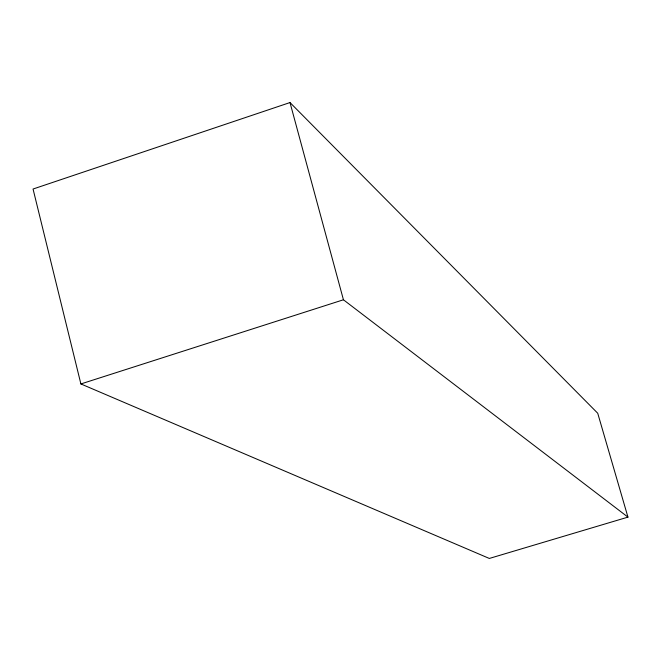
<?xml version="1.0" encoding="UTF-8"?>
<svg xmlns="http://www.w3.org/2000/svg" width="661" height="661" viewBox="0 0 661 661"><rect width="100%" height="100%" fill="white"/><g stroke="black" fill="none" stroke-linecap="round" stroke-linejoin="round"><path stroke-width="0.99" d="M289.997 102.554L33.05 189.029L80.89 383.942L489.322 558.446L627.95 517.125L597.726 413.241L289.997 102.554L343.439 299.78L627.95 517.125M80.89 383.942L343.439 299.78"/></g></svg>
